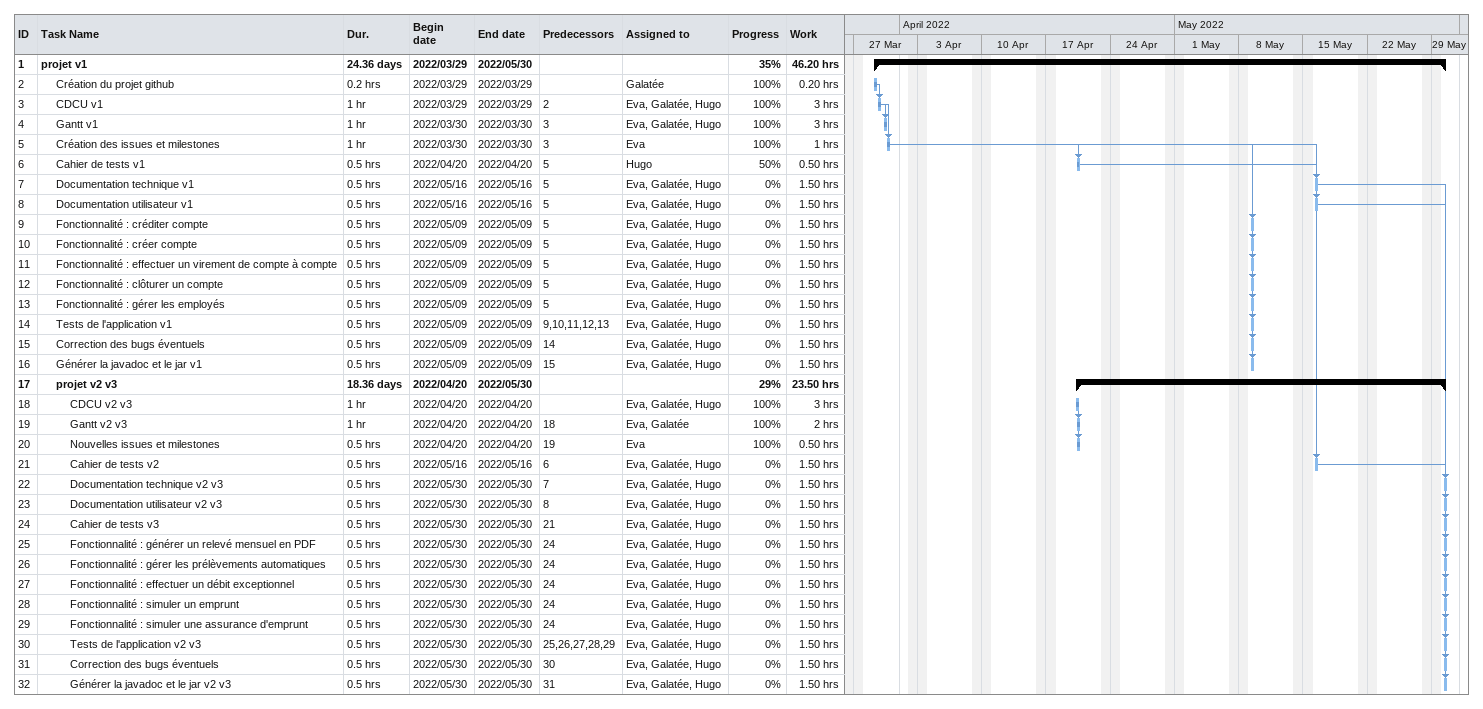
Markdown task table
| ID | Level | Task | Duration | Start | Finish | Predecessors | Resources | % complete | Work (h) |
|---|---|---|---|---|---|---|---|---|---|
| 1 | 1 | **projet v1** | 24.36d | 2022-03-29 | 2022-05-30 |  |  | 35 | 46.20 |
| 2 | 2 | Création du projet github | 0.2h | 2022-03-29 | 2022-03-29 |  | Galatée | 100 | 0.20 |
| 3 | 2 | CDCU v1 | 1h | 2022-03-29 | 2022-03-29 | 2 | Eva, Galatée, Hugo | 100 | 3 |
| 4 | 2 | Gantt v1 | 1h | 2022-03-30 | 2022-03-30 | 3 | Eva, Galatée, Hugo | 100 | 3 |
| 5 | 2 | Création des issues et milestones | 1h | 2022-03-30 | 2022-03-30 | 3 | Eva | 100 | 1 |
| 6 | 2 | Cahier de tests v1 | 0.5h | 2022-04-20 | 2022-04-20 | 5 | Hugo | 50 | 0.50 |
| 7 | 2 | Documentation technique v1 | 0.5h | 2022-05-16 | 2022-05-16 | 5 | Eva, Galatée, Hugo | 0 | 1.50 |
| 8 | 2 | Documentation utilisateur v1 | 0.5h | 2022-05-16 | 2022-05-16 | 5 | Eva, Galatée, Hugo | 0 | 1.50 |
| 9 | 2 | Fonctionnalité : créditer compte | 0.5h | 2022-05-09 | 2022-05-09 | 5 | Eva, Galatée, Hugo | 0 | 1.50 |
| 10 | 2 | Fonctionnalité : créer compte | 0.5h | 2022-05-09 | 2022-05-09 | 5 | Eva, Galatée, Hugo | 0 | 1.50 |
| 11 | 2 | Fonctionnalité : effectuer un virement de compte à compte | 0.5h | 2022-05-09 | 2022-05-09 | 5 | Eva, Galatée, Hugo | 0 | 1.50 |
| 12 | 2 | Fonctionnalité : clôturer un compte | 0.5h | 2022-05-09 | 2022-05-09 | 5 | Eva, Galatée, Hugo | 0 | 1.50 |
| 13 | 2 | Fonctionnalité : gérer les employés | 0.5h | 2022-05-09 | 2022-05-09 | 5 | Eva, Galatée, Hugo | 0 | 1.50 |
| 14 | 2 | Tests de l'application v1 | 0.5h | 2022-05-09 | 2022-05-09 | 9, 10, 11, 12, 13 | Eva, Galatée, Hugo | 0 | 1.50 |
| 15 | 2 | Correction des bugs éventuels | 0.5h | 2022-05-09 | 2022-05-09 | 14 | Eva, Galatée, Hugo | 0 | 1.50 |
| 16 | 2 | Générer la javadoc et le jar v1 | 0.5h | 2022-05-09 | 2022-05-09 | 15 | Eva, Galatée, Hugo | 0 | 1.50 |
| 17 | 2 | **projet v2 v3** | 18.36d | 2022-04-20 | 2022-05-30 |  |  | 29 | 23.50 |
| 18 | 3 | CDCU v2 v3 | 1h | 2022-04-20 | 2022-04-20 |  | Eva, Galatée, Hugo | 100 | 3 |
| 19 | 3 | Gantt v2 v3 | 1h | 2022-04-20 | 2022-04-20 | 18 | Eva, Galatée | 100 | 2 |
| 20 | 3 | Nouvelles issues et milestones | 0.5h | 2022-04-20 | 2022-04-20 | 19 | Eva | 100 | 0.50 |
| 21 | 3 | Cahier de tests v2 | 0.5h | 2022-05-16 | 2022-05-16 | 6 | Eva, Galatée, Hugo | 0 | 1.50 |
| 22 | 3 | Documentation technique v2 v3 | 0.5h | 2022-05-30 | 2022-05-30 | 7 | Eva, Galatée, Hugo | 0 | 1.50 |
| 23 | 3 | Documentation utilisateur v2 v3 | 0.5h | 2022-05-30 | 2022-05-30 | 8 | Eva, Galatée, Hugo | 0 | 1.50 |
| 24 | 3 | Cahier de tests v3 | 0.5h | 2022-05-30 | 2022-05-30 | 21 | Eva, Galatée, Hugo | 0 | 1.50 |
| 25 | 3 | Fonctionnalité : générer un relevé mensuel en PDF | 0.5h | 2022-05-30 | 2022-05-30 | 24 | Eva, Galatée, Hugo | 0 | 1.50 |
| 26 | 3 | Fonctionnalité : gérer les prélèvements automatiques | 0.5h | 2022-05-30 | 2022-05-30 | 24 | Eva, Galatée, Hugo | 0 | 1.50 |
| 27 | 3 | Fonctionnalité : effectuer un débit exceptionnel | 0.5h | 2022-05-30 | 2022-05-30 | 24 | Eva, Galatée, Hugo | 0 | 1.50 |
| 28 | 3 | Fonctionnalité : simuler un emprunt | 0.5h | 2022-05-30 | 2022-05-30 | 24 | Eva, Galatée, Hugo | 0 | 1.50 |
| 29 | 3 | Fonctionnalité : simuler une assurance d'emprunt | 0.5h | 2022-05-30 | 2022-05-30 | 24 | Eva, Galatée, Hugo | 0 | 1.50 |
| 30 | 3 | Tests de l'application v2 v3 | 0.5h | 2022-05-30 | 2022-05-30 | 25, 26, 27, 28, 29 | Eva, Galatée, Hugo | 0 | 1.50 |
| 31 | 3 | Correction des bugs éventuels | 0.5h | 2022-05-30 | 2022-05-30 | 30 | Eva, Galatée, Hugo | 0 | 1.50 |
| 32 | 3 | Générer la javadoc et le jar v2 v3 | 0.5h | 2022-05-30 | 2022-05-30 | 31 | Eva, Galatée, Hugo | 0 | 1.50 |
